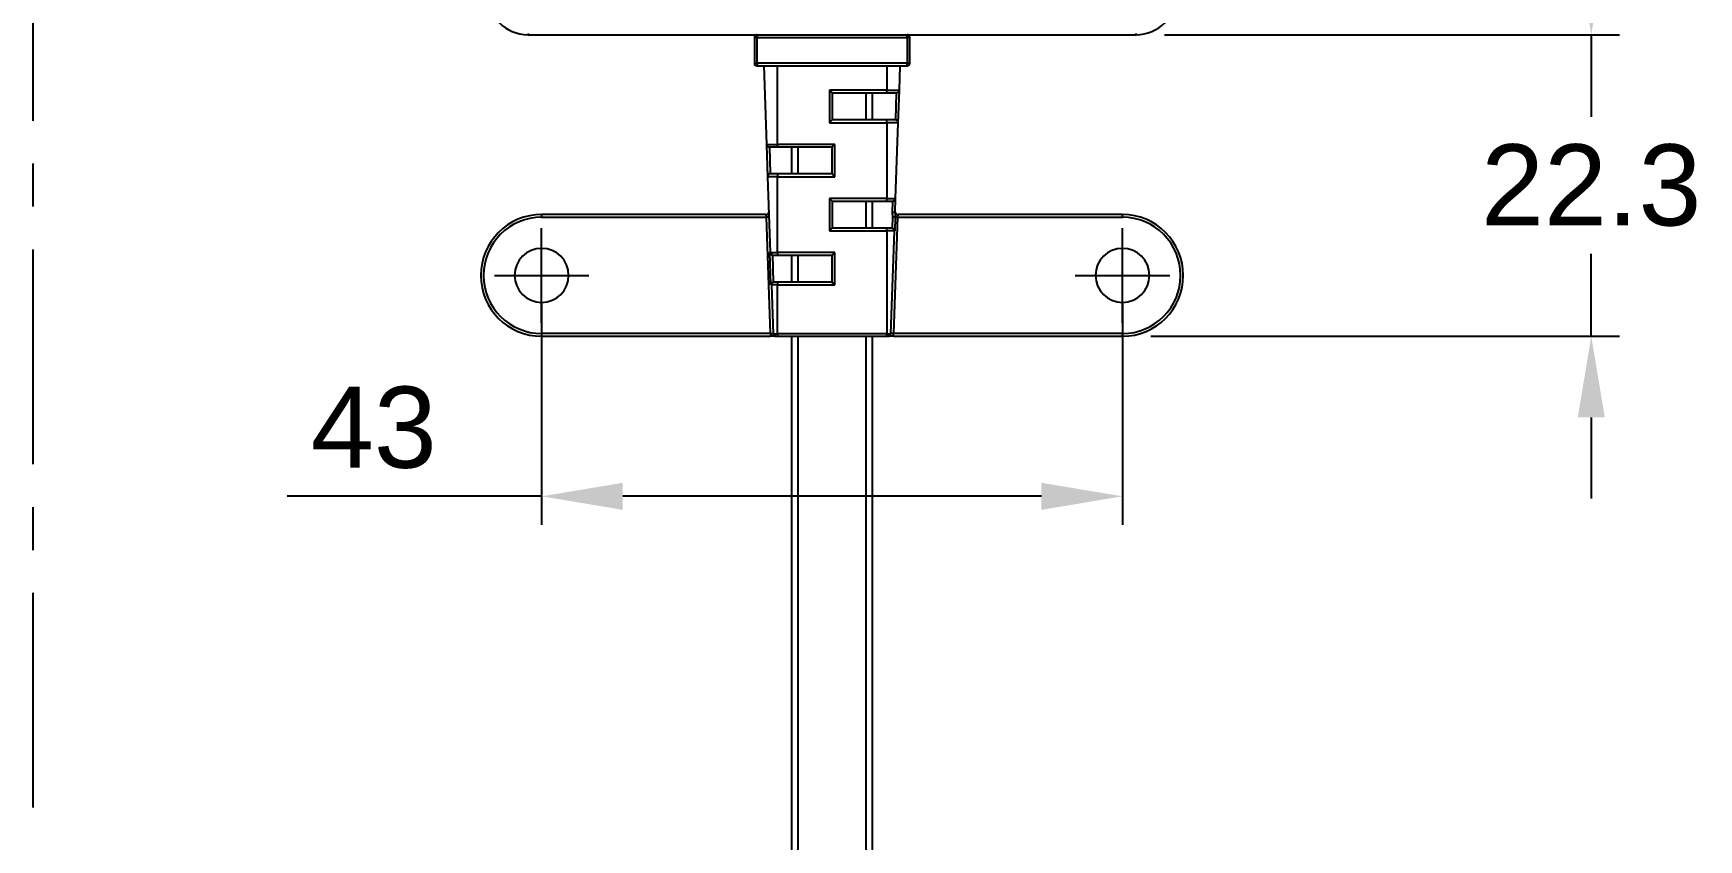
# Model space of a CAD drawing. Header units: millimetres. Extents: x 4900 to 5740, y 840 to 1434.
# Drawn here: x 5396.2 to 5519.4, y 1033 to 1092.6 of the extents above; entities that cross this region are included whole.
import ezdxf

# ---------------------------------------------------------------- set-up
doc = ezdxf.new("R2010")
doc.units = ezdxf.units.MM
doc.linetypes.add('CENTERX2', pattern=[101.6, 63.5, -12.7, 12.7, -12.7])
doc.layers.add('CENTER', color=1, linetype='CENTERX2')
doc.layers.add('DIM', color=3, linetype='Continuous')
doc.styles.get("Standard").update_dxf_attribs({"font": 'arial.ttf'})
doc.dimstyles.new('사본 ISO-25', dxfattribs={"dimtxt": 7, "dimasz": 7, "dimexe": 2.1, "dimexo": 2.1, "dimgap": 2, "dimtad": 1, "dimtih": 1, "dimtoh": 1, "dimdec": 1, "dimdsep": 46, "dimtxsty": 'Standard', "dimcen": 0, "dimclrd": 3, "dimclre": 3, "dimclrt": 4, "dimazin": 2, "dimtp": 0.1, "dimtm": 0.1, "dimtfac": 0.714286, "dimtdec": 1, "dimtmove": 0, "dimatfit": 3, "dimfxl": 1, "dimarcsym": 0})

# ---------------------------------------------------------------- blocks, each defined once
blk = doc.blocks.new('*D50')
at = {"layer": 'DIM', "color": 3, "lineweight": -2, "transparency": 16777216}
for p, q in [((5433.78, 1072.59), (5433.78, 1056.25)), ((5476.78, 1072.59), (5476.78, 1056.25)), ((5433.78, 1058.35), (5414.94, 1058.35)), ((5470.78, 1058.35), (5439.78, 1058.35))]:
    blk.add_line(p, q, dxfattribs=at)
at = {"layer": 'DIM', "color": 3, "transparency": 16777216}
for points in [[(5439.78, 1059.35), (5439.78, 1057.35), (5433.78, 1058.35)], [(5470.78, 1059.35), (5470.78, 1057.35), (5476.78, 1058.35)]]:
    blk.add_solid(points, dxfattribs=at)
at = {"layer": 'DIM', "color": 4, "transparency": 16777216, "insert": (5421.36, 1063.42), "char_height": 6, "attachment_point": 5}
blk.add_mtext('43', dxfattribs=at)
blk = doc.blocks.new('*D51')
at = {"layer": 'DIM', "color": 3, "lineweight": -2, "transparency": 16777216}
for p, q in [((5479.88, 1168.49), (5513.58, 1168.49)), ((5511.48, 1162.49), (5511.48, 1135.56)), ((5511.48, 1098.49), (5511.48, 1125.43)), ((5479.88, 1092.49), (5513.58, 1092.49))]:
    blk.add_line(p, q, dxfattribs=at)
at = {"layer": 'DIM', "color": 3, "transparency": 16777216}
for points in [[(5510.48, 1162.49), (5512.48, 1162.49), (5511.48, 1168.49)], [(5510.48, 1098.49), (5512.48, 1098.49), (5511.48, 1092.49)]]:
    blk.add_solid(points, dxfattribs=at)
at = {"layer": 'DIM', "color": 4, "transparency": 16777216, "insert": (5511.48, 1130.49), "char_height": 6, "attachment_point": 5}
blk.add_mtext('76', dxfattribs=at)
blk = doc.blocks.new('*D55')
at = {"layer": 'DIM', "color": 3, "lineweight": -2, "transparency": 16777216}
for p, q in [((5511.48, 1098.49), (5511.48, 1104.49)), ((5479.88, 1092.49), (5513.58, 1092.49)), ((5511.48, 1092.49), (5511.48, 1086.49)), ((5511.48, 1086.49), (5511.48, 1086.41)), ((5511.48, 1076.19), (5511.48, 1076.28)), ((5511.48, 1070.19), (5511.48, 1076.19)), ((5478.88, 1070.19), (5513.58, 1070.19)), ((5511.48, 1064.19), (5511.48, 1058.19))]:
    blk.add_line(p, q, dxfattribs=at)
at = {"layer": 'DIM', "color": 3, "transparency": 16777216}
for points in [[(5510.48, 1098.49), (5512.48, 1098.49), (5511.48, 1092.49)], [(5510.48, 1064.19), (5512.48, 1064.19), (5511.48, 1070.19)]]:
    blk.add_solid(points, dxfattribs=at)
at = {"layer": 'DIM', "color": 4, "transparency": 16777216, "insert": (5511.48, 1081.34), "char_height": 6, "attachment_point": 5}
blk.add_mtext('22.3', dxfattribs=at)

msp = doc.modelspace()

# ---------------------------------------------------------------- linework, layer by layer
for p, q in [((5432.78, 1092.59), (5432.78, 1092.49)), ((5432.78, 1092.49), (5477.78, 1092.49)), ((5449.73, 1092.29), (5449.53, 1092.29)), ((5449.53, 1092.29), (5449.53, 1090.39)), ((5449.73, 1092.49), (5449.73, 1092.29)), ((5449.73, 1090.39), (5449.73, 1092.29)), ((5449.73, 1092.29), (5460.83, 1092.29)), ((5460.83, 1092.29), (5460.83, 1092.49)), ((5461.03, 1092.29), (5460.83, 1092.29)), ((5460.83, 1092.29), (5460.83, 1090.39)), ((5461.03, 1090.39), (5461.03, 1092.29)), ((5477.78, 1092.49), (5477.78, 1092.59)), ((5449.53, 1090.39), (5449.73, 1090.39)), ((5449.73, 1090.39), (5449.73, 1090.19)), ((5460.83, 1090.39), (5449.73, 1090.39)), ((5449.73, 1090.19), (5460.83, 1090.19)), ((5450.23, 1090.19), (5450.43, 1084.38)), ((5451.23, 1084.38), (5451.23, 1090.19)), ((5459.33, 1090.19), (5459.33, 1088.38)), ((5460.26, 1088.38), (5460.33, 1090.19)), ((5460.83, 1090.19), (5460.83, 1090.39)), ((5460.83, 1090.39), (5461.03, 1090.39)), ((5455.08, 1088.38), (5455.08, 1085.98)), ((5459.33, 1088.38), (5455.08, 1088.38)), ((5455.28, 1088.19), (5455.28, 1086.19)), ((5455.28, 1088.19), (5459.33, 1088.19)), ((5457.78, 1088.19), (5457.78, 1086.19)), ((5458.28, 1086.19), (5458.28, 1088.19)), ((5459.33, 1088.19), (5459.33, 1088.38)), ((5459.33, 1088.38), (5460.26, 1088.38)), ((5459.33, 1088.19), (5460.06, 1088.19)), ((5459.99, 1086.19), (5460.06, 1088.19)), ((5460.18, 1085.98), (5460.26, 1088.38)), ((5459.33, 1086.19), (5455.28, 1086.19)), ((5459.33, 1085.98), (5459.33, 1086.19)), ((5459.98, 1086.19), (5459.33, 1086.19)), ((5455.08, 1085.98), (5459.33, 1085.98)), ((5459.33, 1085.98), (5459.33, 1080.38)), ((5460.18, 1085.98), (5459.33, 1085.98)), ((5459.98, 1080.38), (5460.18, 1085.98)), ((5450.43, 1084.38), (5450.51, 1081.98)), ((5450.43, 1084.38), (5451.23, 1084.38)), ((5450.63, 1084.19), (5451.23, 1084.19)), ((5450.64, 1084.19), (5450.71, 1082.19)), ((5455.48, 1084.38), (5451.23, 1084.38)), ((5451.23, 1084.38), (5451.23, 1084.19)), ((5451.23, 1084.19), (5455.28, 1084.19)), ((5452.28, 1084.19), (5452.28, 1082.19)), ((5452.78, 1082.19), (5452.78, 1084.19)), ((5455.28, 1082.19), (5455.28, 1084.19)), ((5455.48, 1081.98), (5455.48, 1084.38)), ((5450.51, 1081.98), (5450.71, 1076.38)), ((5451.23, 1081.98), (5450.51, 1081.98)), ((5451.23, 1082.19), (5450.71, 1082.19)), ((5455.28, 1082.19), (5451.23, 1082.19)), ((5451.23, 1082.19), (5451.23, 1081.98)), ((5451.23, 1076.38), (5451.23, 1081.98)), ((5451.23, 1081.98), (5455.48, 1081.98)), ((5455.08, 1080.38), (5455.08, 1077.98)), ((5459.33, 1080.38), (5455.08, 1080.38)), ((5455.28, 1080.19), (5459.33, 1080.19)), ((5455.28, 1080.19), (5455.28, 1078.19)), ((5457.78, 1080.19), (5457.78, 1078.19)), ((5458.28, 1078.19), (5458.28, 1080.19)), ((5459.33, 1080.38), (5459.98, 1080.38)), ((5459.33, 1080.19), (5459.33, 1080.38)), ((5459.33, 1080.19), (5459.78, 1080.19)), ((5459.75, 1079.35), (5459.78, 1080.19)), ((5459.95, 1079.34), (5459.98, 1080.38)), ((5450.4, 1079.19), (5433.78, 1079.19)), ((5433.78, 1079.19), (5433.78, 1078.99)), ((5433.78, 1078.99), (5450.42, 1078.99)), ((5450.62, 1079), (5450.42, 1078.99)), ((5450.72, 1070.39), (5450.42, 1078.99)), ((5459.95, 1079.34), (5459.75, 1079.35)), ((5459.76, 1078.18), (5459.79, 1079)), ((5459.96, 1079), (5459.79, 1079)), ((5460.13, 1078.99), (5459.83, 1070.39)), ((5459.96, 1079), (5459.93, 1077.99)), ((5460.13, 1078.99), (5476.78, 1078.99)), ((5476.78, 1079.19), (5460.15, 1079.19)), ((5476.78, 1078.99), (5476.78, 1079.19)), ((5455.08, 1077.98), (5459.33, 1077.98)), ((5459.33, 1078.19), (5455.28, 1078.19)), ((5459.7, 1078.19), (5459.33, 1078.19)), ((5459.33, 1077.98), (5459.33, 1078.19)), ((5459.33, 1077.98), (5459.33, 1070.38)), ((5459.9, 1077.98), (5459.33, 1077.98)), ((5459.63, 1070.38), (5459.9, 1077.98)), ((5450.76, 1073.99), (5450.68, 1076.39)), ((5450.71, 1076.38), (5451.23, 1076.38)), ((5451.23, 1076.38), (5451.23, 1076.19)), ((5455.48, 1076.38), (5451.23, 1076.38)), ((5455.48, 1073.98), (5455.48, 1076.38)), ((5450.86, 1076.2), (5450.93, 1074.18)), ((5450.91, 1076.19), (5451.23, 1076.19)), ((5451.23, 1076.19), (5455.28, 1076.19)), ((5452.28, 1076.19), (5452.28, 1074.19)), ((5452.78, 1074.19), (5452.78, 1076.19)), ((5455.28, 1074.19), (5455.28, 1076.19)), ((5451.23, 1073.98), (5450.79, 1073.98)), ((5450.79, 1073.98), (5450.92, 1070.38)), ((5451.23, 1074.19), (5450.99, 1074.19)), ((5451.23, 1074.19), (5451.23, 1073.98)), ((5455.28, 1074.19), (5451.23, 1074.19)), ((5451.23, 1073.98), (5455.48, 1073.98)), ((5451.23, 1070.38), (5451.23, 1073.98)), ((5433.78, 1070.39), (5433.78, 1070.19)), ((5450.72, 1070.39), (5433.78, 1070.39)), ((5433.78, 1070.19), (5450.72, 1070.19)), ((5450.72, 1070.39), (5450.72, 1070.19)), ((5451.12, 1070.19), (5450.72, 1070.19)), ((5450.92, 1070.38), (5451.23, 1070.38)), ((5451.12, 1070.19), (5451.23, 1070.19)), ((5451.23, 1070.38), (5451.23, 1070.19)), ((5459.33, 1070.38), (5451.23, 1070.38)), ((5451.23, 1070.19), (5459.33, 1070.19)), ((5452.28, 1070.19), (5452.27, 970.19)), ((5452.78, 970.19), (5452.78, 1070.19)), ((5457.78, 1070.19), (5457.78, 970.19)), ((5458.28, 970.19), (5458.28, 1070.19)), ((5459.33, 1070.19), (5459.33, 1070.38)), ((5459.33, 1070.38), (5459.63, 1070.38)), ((5459.33, 1070.19), (5459.43, 1070.19)), ((5459.83, 1070.19), (5459.43, 1070.19)), ((5476.78, 1070.39), (5459.83, 1070.39)), ((5459.83, 1070.19), (5459.83, 1070.39)), ((5459.83, 1070.19), (5476.78, 1070.19)), ((5476.78, 1070.19), (5476.78, 1070.39))]:
    msp.add_line(p, q)
at = {"extrusion": (0, 0, -1)}
for centre in [(-5433.78, 1074.69), (-5476.78, 1074.69)]:
    msp.add_circle(centre, 2, dxfattribs=at)
for centre, radius, start, end in [((5432.78, 1095.49), 3, 180, 270), ((5477.78, 1095.49), 3, 270, 0), ((5449.73, 1092.29), 0.2, 90, 180), ((5460.83, 1092.29), 0.2, 0, 90), ((5449.73, 1090.39), 0.2, 180, 270), ((5460.83, 1090.39), 0.2, 270, 0), ((5460.06, 1088.39), 0.2, 270, 358), ((5459.98, 1085.99), 0.2, 358, 90), ((5450.63, 1084.39), 0.2, 182, 270), ((5450.71, 1081.99), 0.2, 90, 182), ((5459.78, 1080.39), 0.2, 270, 358), ((5433.78, 1074.69), 4.5, 90, 270), ((5433.78, 1074.69), 4.3, 90, 270), ((5460.15, 1079.39), 0.2, 190.5678, 270), ((5476.78, 1074.69), 4.5, 270, 90), ((5476.78, 1074.69), 4.3, 270, 90), ((5459.7, 1077.99), 0.2, 358, 90), ((5450.91, 1076.39), 0.2, 182, 270), ((5450.99, 1073.99), 0.2, 90, 182), ((5451.12, 1070.39), 0.2, 182, 270), ((5459.43, 1070.39), 0.2, 270, 358)]:
    msp.add_arc(centre, radius, start, end)
for centre, major_axis, ratio, start_param, end_param in [((5455.08, 1088.39), (0.2, -0.2), 0.017455, 0.017453, 1.553343), ((5455.08, 1085.99), (-0.2, -0.2), 0.017455, 3.159046, 4.694936), ((5455.08, 1085.99), (0.179, 0.179), 0.015585, 1.55125, 1.590343), ((5455.08, 1080.39), (0.2, -0.2), 0.017455, 0.017453, 1.553343), ((5450.42, 1078.99), (0.014, -0.2), 0, 1.570784, 3.14161), ((5460.13, 1078.99), (0.014, 0.2), 0, 0.000034, 1.570857), ((5455.08, 1077.99), (-0.2, -0.2), 0.017455, 3.159046, 4.694936), ((5460.1, 1077.99), (-0.199, -0.007), 0.000087, 5.758373, 6.283129), ((5450.59, 1073.99), (-0.199, 0.007), 0.000133, 3.141652, 3.666404), ((5455.48, 1073.99), (0.179, -0.179), 0.015586, 1.55125, 1.590343), ((5459.83, 1070.39), (0.2, 0.007), 0, 1.570774, 3.141599)]:
    msp.add_ellipse(centre, major_axis=major_axis, ratio=ratio, start_param=start_param, end_param=end_param, dxfattribs=at)
for centre, major_axis, ratio, start_param, end_param in [((5455.48, 1084.39), (0.2, 0.2), 0.017455, 3.159046, 4.694936), ((5455.48, 1081.99), (0.2, -0.2), 0.017455, 3.159046, 4.694936), ((5455.48, 1081.99), (0.179, -0.179), 0.015586, 4.692843, 4.731935), ((5460.13, 1078.99), (0.2, -0.007), 0, 3.664754, 4.711953), ((5455.08, 1077.99), (0.179, 0.179), 0.015586, 4.692842, 4.731936), ((5450.51, 1076.39), (-0.2, 0.007), 0.000085, 3.141659, 3.666363), ((5455.48, 1076.39), (0.2, 0.2), 0.017455, 3.159046, 4.694936), ((5455.48, 1073.99), (0.2, -0.2), 0.017455, 3.159046, 4.694936), ((5450.72, 1070.39), (0.2, -0.007), 0, 4.712409, 6.283206)]:
    msp.add_ellipse(centre, major_axis=major_axis, ratio=ratio, start_param=start_param, end_param=end_param)
for points, knots in [([(5450.4, 1079.19), (5450.42, 1079.19), (5450.45, 1079.2), (5450.49, 1079.21), (5450.51, 1079.22), (5450.54, 1079.24), (5450.55, 1079.26), (5450.58, 1079.29), (5450.59, 1079.31), (5450.6, 1079.34), (5450.6, 1079.36), (5450.6, 1079.37), (5450.6, 1079.38), (5450.6, 1079.39), (5450.6, 1079.39), (5450.6, 1079.39), (5450.6, 1079.39), (5450.6, 1079.4), (5450.6, 1079.4), (5450.6, 1079.4), (5450.6, 1079.4), (5450.6, 1079.4), (5450.6, 1079.4), (5450.6, 1079.4), (5450.6, 1079.4), (5450.6, 1079.4), (5450.6, 1079.4), (5450.6, 1079.4), (5450.6, 1079.4), (5450.6, 1079.4), (5450.6, 1079.4), (5450.6, 1079.4)], [0, 0, 0, 0, 0.00641936, 0.00641936, 0.01279045, 0.01279045, 0.01916325, 0.01916325, 0.02553599, 0.02553599, 0.02869148, 0.02869148, 0.0302861, 0.0302861, 0.03148165, 0.03148165, 0.03170573, 0.03170573, 0.03187398, 0.03187398, 0.03191374, 0.03191374, 0.03193362, 0.03193362, 0.03195358, 0.03195358, 0.03199416, 0.03199416, 0.03215585, 0.03215585, 0.03241089, 0.03241089, 0.03241089, 0.03241089]), ([(5459.79, 1079), (5459.79, 1079.01), (5459.79, 1079.01), (5459.79, 1079.01), (5459.79, 1079.01), (5459.79, 1079.01), (5459.79, 1079.01), (5459.79, 1079.02), (5459.79, 1079.02), (5459.79, 1079.02), (5459.79, 1079.02), (5459.79, 1079.02), (5459.79, 1079.02), (5459.79, 1079.02), (5459.79, 1079.03), (5459.79, 1079.03), (5459.79, 1079.03), (5459.79, 1079.03), (5459.79, 1079.03), (5459.79, 1079.03), (5459.79, 1079.03), (5459.79, 1079.03), (5459.79, 1079.03), (5459.79, 1079.04), (5459.79, 1079.04), (5459.79, 1079.04), (5459.79, 1079.04), (5459.79, 1079.04), (5459.79, 1079.04), (5459.79, 1079.04), (5459.79, 1079.04), (5459.79, 1079.04), (5459.79, 1079.05), (5459.79, 1079.05), (5459.79, 1079.05), (5459.79, 1079.05), (5459.79, 1079.05), (5459.79, 1079.05), (5459.79, 1079.05), (5459.79, 1079.06), (5459.79, 1079.06), (5459.79, 1079.06), (5459.79, 1079.06), (5459.79, 1079.06), (5459.79, 1079.06), (5459.79, 1079.06), (5459.79, 1079.06), (5459.79, 1079.06), (5459.79, 1079.07), (5459.79, 1079.07), (5459.79, 1079.07), (5459.78, 1079.07), (5459.78, 1079.07), (5459.78, 1079.07), (5459.78, 1079.08), (5459.78, 1079.08), (5459.78, 1079.08), (5459.78, 1079.08), (5459.78, 1079.08), (5459.78, 1079.08), (5459.78, 1079.09), (5459.78, 1079.09), (5459.78, 1079.09), (5459.78, 1079.09), (5459.78, 1079.09), (5459.78, 1079.09), (5459.78, 1079.1), (5459.78, 1079.1), (5459.78, 1079.1), (5459.78, 1079.1), (5459.78, 1079.1), (5459.78, 1079.1), (5459.78, 1079.11), (5459.78, 1079.11), (5459.78, 1079.11), (5459.78, 1079.11), (5459.78, 1079.11), (5459.78, 1079.12), (5459.78, 1079.12), (5459.78, 1079.12), (5459.78, 1079.12), (5459.78, 1079.12), (5459.78, 1079.13), (5459.77, 1079.13), (5459.77, 1079.13), (5459.77, 1079.13), (5459.77, 1079.13), (5459.77, 1079.14), (5459.77, 1079.14), (5459.77, 1079.14), (5459.77, 1079.14), (5459.77, 1079.14), (5459.77, 1079.15), (5459.77, 1079.15), (5459.77, 1079.15), (5459.77, 1079.15), (5459.77, 1079.16), (5459.77, 1079.16), (5459.77, 1079.16), (5459.77, 1079.17), (5459.77, 1079.17), (5459.77, 1079.17), (5459.77, 1079.17), (5459.77, 1079.18), (5459.76, 1079.18), (5459.76, 1079.18), (5459.76, 1079.18), (5459.76, 1079.19), (5459.76, 1079.19), (5459.76, 1079.19), (5459.76, 1079.19), (5459.76, 1079.2), (5459.76, 1079.2), (5459.76, 1079.2), (5459.76, 1079.2), (5459.76, 1079.2), (5459.76, 1079.21), (5459.76, 1079.21), (5459.76, 1079.21), (5459.76, 1079.21), (5459.76, 1079.22), (5459.76, 1079.22), (5459.76, 1079.22), (5459.76, 1079.22), (5459.76, 1079.22), (5459.76, 1079.23), (5459.76, 1079.23), (5459.76, 1079.23), (5459.76, 1079.23), (5459.75, 1079.23), (5459.75, 1079.24), (5459.75, 1079.24), (5459.75, 1079.24), (5459.75, 1079.25), (5459.75, 1079.25), (5459.75, 1079.25), (5459.75, 1079.25), (5459.75, 1079.25), (5459.75, 1079.25), (5459.75, 1079.26), (5459.75, 1079.26), (5459.75, 1079.26), (5459.75, 1079.26), (5459.75, 1079.26), (5459.75, 1079.26), (5459.75, 1079.27), (5459.75, 1079.27), (5459.75, 1079.27), (5459.75, 1079.27), (5459.75, 1079.27), (5459.75, 1079.27), (5459.75, 1079.28), (5459.75, 1079.28), (5459.75, 1079.28), (5459.75, 1079.28), (5459.75, 1079.28), (5459.75, 1079.28), (5459.75, 1079.29), (5459.75, 1079.29), (5459.75, 1079.29), (5459.75, 1079.29), (5459.75, 1079.29), (5459.75, 1079.29), (5459.75, 1079.29), (5459.75, 1079.3), (5459.75, 1079.3), (5459.75, 1079.3), (5459.75, 1079.3), (5459.75, 1079.3), (5459.75, 1079.3), (5459.75, 1079.3), (5459.75, 1079.31), (5459.75, 1079.31), (5459.75, 1079.31), (5459.75, 1079.31), (5459.75, 1079.31), (5459.75, 1079.32), (5459.75, 1079.32), (5459.75, 1079.32), (5459.75, 1079.32), (5459.75, 1079.32), (5459.75, 1079.33), (5459.75, 1079.33), (5459.75, 1079.33), (5459.75, 1079.33), (5459.75, 1079.33), (5459.75, 1079.33), (5459.75, 1079.33), (5459.75, 1079.33), (5459.75, 1079.34), (5459.75, 1079.34), (5459.75, 1079.34), (5459.75, 1079.34), (5459.75, 1079.34), (5459.75, 1079.34), (5459.75, 1079.34), (5459.75, 1079.35), (5459.75, 1079.35), (5459.75, 1079.35), (5459.75, 1079.35), (5459.75, 1079.35), (5459.75, 1079.35)], [0, 0, 0, 0, 0.027027, 0.027027, 0.027027, 0.054054, 0.054054, 0.054054, 0.081081, 0.081081, 0.081081, 0.09265, 0.09265, 0.09265, 0.108108, 0.108108, 0.108108, 0.120877, 0.120877, 0.120877, 0.135135, 0.135135, 0.135135, 0.151288, 0.151288, 0.151288, 0.162162, 0.162162, 0.162162, 0.183271, 0.183271, 0.183271, 0.19654, 0.19654, 0.19654, 0.216216, 0.216216, 0.216216, 0.234178, 0.234178, 0.234178, 0.248159, 0.248159, 0.248159, 0.258659, 0.258659, 0.258659, 0.27027, 0.27027, 0.27027, 0.290855, 0.290855, 0.290855, 0.3034, 0.3034, 0.3034, 0.324324, 0.324324, 0.324324, 0.335638, 0.335638, 0.335638, 0.351351, 0.351351, 0.351351, 0.363862, 0.363862, 0.363862, 0.378378, 0.378378, 0.378378, 0.388816, 0.388816, 0.388816, 0.405405, 0.405405, 0.405405, 0.418835, 0.418835, 0.418835, 0.432069, 0.432069, 0.432069, 0.442106, 0.442106, 0.442106, 0.454599, 0.454599, 0.454599, 0.467203, 0.467203, 0.467203, 0.480031, 0.480031, 0.480031, 0.492434, 0.492434, 0.492434, 0.513514, 0.513514, 0.513514, 0.524637, 0.524637, 0.524637, 0.54021, 0.54021, 0.54021, 0.55161, 0.55161, 0.55161, 0.567568, 0.567568, 0.567568, 0.581595, 0.581595, 0.581595, 0.593742, 0.593742, 0.593742, 0.608216, 0.608216, 0.608216, 0.621622, 0.621622, 0.621622, 0.634021, 0.634021, 0.634021, 0.648649, 0.648649, 0.648649, 0.675676, 0.675676, 0.675676, 0.686632, 0.686632, 0.686632, 0.702703, 0.702703, 0.702703, 0.71464, 0.71464, 0.71464, 0.72973, 0.72973, 0.72973, 0.744877, 0.744877, 0.744877, 0.756757, 0.756757, 0.756757, 0.773755, 0.773755, 0.773755, 0.783784, 0.783784, 0.783784, 0.796876, 0.796876, 0.796876, 0.810811, 0.810811, 0.810811, 0.827542, 0.827542, 0.827542, 0.837838, 0.837838, 0.837838, 0.849211, 0.849211, 0.849211, 0.864865, 0.864865, 0.864865, 0.891892, 0.891892, 0.891892, 0.907857, 0.907857, 0.907857, 0.918919, 0.918919, 0.918919, 0.929554, 0.929554, 0.929554, 0.945946, 0.945946, 0.945946, 0.958348, 0.958348, 0.958348, 0.972973, 0.972973, 0.972973, 0.988907, 0.988907, 0.988907, 1, 1, 1, 1]), ([(5459.95, 1079.4), (5459.95, 1079.4), (5459.95, 1079.4), (5459.95, 1079.4), (5459.95, 1079.4), (5459.95, 1079.4), (5459.95, 1079.4), (5459.95, 1079.4), (5459.95, 1079.4), (5459.95, 1079.4), (5459.95, 1079.4), (5459.95, 1079.4), (5459.95, 1079.4), (5459.95, 1079.4), (5459.95, 1079.39), (5459.95, 1079.39), (5459.95, 1079.39), (5459.95, 1079.38), (5459.95, 1079.37), (5459.95, 1079.36), (5459.95, 1079.36), (5459.95, 1079.35)], [0.00297268, 0.00297268, 0.00297268, 0.00297268, 0.003157331, 0.003157331, 0.003455625, 0.003455625, 0.00353487, 0.00353487, 0.003574567, 0.003574567, 0.003614448, 0.003614448, 0.003695101, 0.003695101, 0.004014218, 0.004014218, 0.00464528, 0.00464528, 0.006540038, 0.006540038, 0.007899775, 0.007899775, 0.007899775, 0.007899775]), ([(5459.76, 1078.18), (5459.78, 1078.18), (5459.79, 1078.17), (5459.82, 1078.15), (5459.83, 1078.14), (5459.87, 1078.11), (5459.89, 1078.08), (5459.91, 1078.03), (5459.92, 1078), (5459.92, 1077.99), (5459.93, 1077.99), (5459.93, 1077.99)], [0.000001, 0.000001, 0.000001, 0.000001, 0.00474394, 0.00474394, 0.01029031, 0.01029031, 0.02077427, 0.02077427, 0.03033954, 0.03033954, 0.03235462, 0.03235462, 0.03235462, 0.03235462]), ([(5450.86, 1076.2), (5450.86, 1076.2), (5450.85, 1076.2), (5450.85, 1076.2), (5450.84, 1076.2), (5450.84, 1076.2), (5450.83, 1076.21), (5450.83, 1076.21), (5450.82, 1076.21), (5450.82, 1076.21), (5450.81, 1076.22), (5450.81, 1076.22), (5450.8, 1076.22), (5450.8, 1076.22), (5450.79, 1076.23), (5450.79, 1076.23), (5450.78, 1076.23), (5450.78, 1076.24), (5450.77, 1076.24), (5450.77, 1076.24), (5450.77, 1076.25), (5450.76, 1076.25), (5450.76, 1076.25), (5450.76, 1076.25), (5450.76, 1076.26), (5450.75, 1076.26), (5450.75, 1076.27), (5450.74, 1076.27), (5450.74, 1076.28), (5450.73, 1076.28), (5450.73, 1076.29), (5450.73, 1076.3), (5450.72, 1076.3), (5450.72, 1076.31), (5450.71, 1076.32), (5450.71, 1076.32), (5450.71, 1076.32), (5450.71, 1076.33), (5450.71, 1076.33), (5450.7, 1076.33), (5450.7, 1076.34), (5450.7, 1076.35), (5450.69, 1076.36), (5450.69, 1076.36), (5450.69, 1076.37), (5450.69, 1076.37), (5450.68, 1076.38), (5450.68, 1076.38), (5450.68, 1076.39)], [0, 0, 0, 0, 0.076923, 0.076923, 0.076923, 0.153846, 0.153846, 0.153846, 0.230769, 0.230769, 0.230769, 0.307692, 0.307692, 0.307692, 0.384615, 0.384615, 0.384615, 0.461538, 0.461538, 0.461538, 0.508859, 0.508859, 0.508859, 0.538462, 0.538462, 0.538462, 0.615385, 0.615385, 0.615385, 0.692308, 0.692308, 0.692308, 0.769231, 0.769231, 0.769231, 0.80969, 0.80969, 0.80969, 0.846154, 0.846154, 0.846154, 0.923077, 0.923077, 0.923077, 0.959019, 0.959019, 0.959019, 1, 1, 1, 1]), ([(5450.93, 1074.18), (5450.93, 1074.18), (5450.92, 1074.18), (5450.92, 1074.18), (5450.91, 1074.18), (5450.91, 1074.17), (5450.9, 1074.17), (5450.9, 1074.17), (5450.89, 1074.17), (5450.89, 1074.16), (5450.88, 1074.16), (5450.88, 1074.16), (5450.87, 1074.15), (5450.87, 1074.15), (5450.87, 1074.15), (5450.86, 1074.14), (5450.86, 1074.14), (5450.85, 1074.13), (5450.85, 1074.13), (5450.84, 1074.13), (5450.84, 1074.12), (5450.83, 1074.11), (5450.83, 1074.11), (5450.82, 1074.1), (5450.82, 1074.1), (5450.81, 1074.09), (5450.81, 1074.08), (5450.8, 1074.07), (5450.8, 1074.07), (5450.79, 1074.06), (5450.79, 1074.05), (5450.79, 1074.04), (5450.78, 1074.03), (5450.78, 1074.02), (5450.77, 1074.01), (5450.77, 1074), (5450.76, 1073.99)], [0, 0, 0, 0, 0.0833333, 0.0833333, 0.0833333, 0.1666667, 0.1666667, 0.1666667, 0.25, 0.25, 0.25, 0.3333333, 0.3333333, 0.3333333, 0.4166667, 0.4166667, 0.4166667, 0.5, 0.5, 0.5, 0.5833333, 0.5833333, 0.5833333, 0.6666667, 0.6666667, 0.6666667, 0.75, 0.75, 0.75, 0.8333333, 0.8333333, 0.8333333, 0.9166667, 0.9166667, 0.9166667, 1, 1, 1, 1])]:
    msp.add_open_spline(points, degree=3, knots=knots)
msp.add_open_spline([(5459.95, 1079.34), (5459.95, 1079.34), (5459.95, 1079.34), (5459.95, 1079.34), (5459.95, 1079.34), (5459.95, 1079.33), (5459.95, 1079.33), (5459.95, 1079.33), (5459.95, 1079.33), (5459.95, 1079.32), (5459.95, 1079.32), (5459.95, 1079.32), (5459.95, 1079.32), (5459.95, 1079.31), (5459.95, 1079.31), (5459.95, 1079.31), (5459.95, 1079.31), (5459.95, 1079.3), (5459.95, 1079.3), (5459.95, 1079.3), (5459.95, 1079.3), (5459.95, 1079.29), (5459.95, 1079.29), (5459.95, 1079.29), (5459.95, 1079.28), (5459.95, 1079.28), (5459.95, 1079.27), (5459.95, 1079.27), (5459.95, 1079.26), (5459.95, 1079.26), (5459.95, 1079.25), (5459.95, 1079.25), (5459.95, 1079.24), (5459.95, 1079.24), (5459.95, 1079.24), (5459.95, 1079.23), (5459.95, 1079.23), (5459.95, 1079.22), (5459.95, 1079.22), (5459.95, 1079.21), (5459.96, 1079.2), (5459.96, 1079.2), (5459.96, 1079.19), (5459.96, 1079.18), (5459.96, 1079.18), (5459.96, 1079.17), (5459.96, 1079.17), (5459.96, 1079.16), (5459.96, 1079.16), (5459.96, 1079.15), (5459.96, 1079.15), (5459.96, 1079.14), (5459.96, 1079.14), (5459.96, 1079.13), (5459.96, 1079.12), (5459.96, 1079.12), (5459.96, 1079.11), (5459.96, 1079.11), (5459.96, 1079.1), (5459.96, 1079.09), (5459.96, 1079.09), (5459.96, 1079.08), (5459.96, 1079.08), (5459.96, 1079.07), (5459.96, 1079.06), (5459.96, 1079.06), (5459.96, 1079.05), (5459.96, 1079.04), (5459.96, 1079.04), (5459.96, 1079.03), (5459.96, 1079.02), (5459.96, 1079.02), (5459.96, 1079.01), (5459.96, 1079), (5459.96, 1079), (5459.96, 1079)], degree=3)
at = {"layer": 'CENTER', "ltscale": 0.25}
msp.add_line((5396.15, 959.13), (5396.15, 1291.49), dxfattribs=at)
at = {"layer": 'CENTER'}
for p, q in [((5433.78, 1071.19), (5433.78, 1078.19)), ((5476.78, 1071.19), (5476.78, 1078.19)), ((5430.28, 1074.69), (5437.28, 1074.69)), ((5473.28, 1074.69), (5480.28, 1074.69))]:
    msp.add_line(p, q, dxfattribs=at)

# ---------------------------------------------------------------- dimensions: what is measured, and where the dimension line sits
at = {"layer": 'DIM'}
dim = msp.add_linear_dim(base=(5511.48, 1168.49), p1=(5477.78, 1092.49), p2=(5477.78, 1168.49), angle=90, dimstyle='사본 ISO-25', override={"dimtxt": 6, "dimasz": 6, "dimtad": 0}, dxfattribs=at)
dim.commit()
dim.dimension.update_dxf_attribs({"geometry": '*D51', "text_midpoint": (5511.48, 1130.49)})
dim = msp.add_linear_dim(base=(5511.48, 1092.49), p1=(5476.78, 1070.19), p2=(5477.78, 1092.49), angle=90, dimstyle='사본 ISO-25', override={"dimtxt": 6, "dimasz": 6, "dimtad": 0}, dxfattribs=at)
dim.commit()
dim.dimension.update_dxf_attribs({"geometry": '*D55', "text_midpoint": (5511.48, 1081.34), "dimtype": 160})
dim = msp.add_linear_dim(base=(5476.78, 1058.35), p1=(5433.78, 1074.69), p2=(5476.78, 1074.69), dimstyle='사본 ISO-25', override={"dimtxt": 6, "dimasz": 6, "dimtad": 3}, dxfattribs=at)
dim.commit()
dim.dimension.update_dxf_attribs({"geometry": '*D50', "text_midpoint": (5421.36, 1058.35), "dimtype": 160})

doc.saveas('drawing.dxf')
